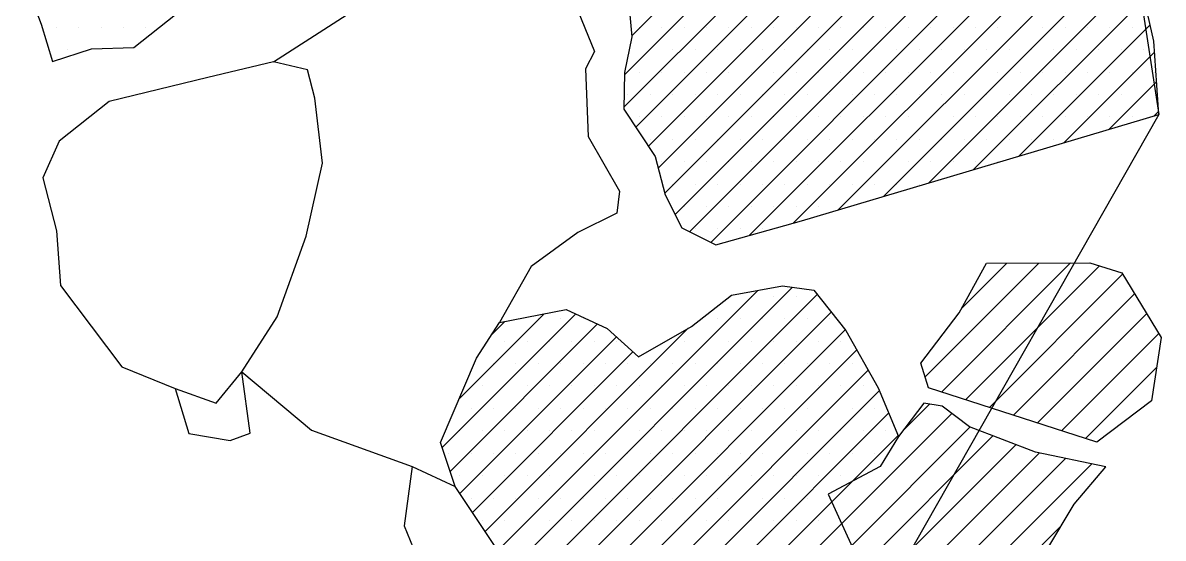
# Model space of a CAD drawing. Header units: metres. Extents: x -13.19 to -9.5, y -12.32 to -7.8.
# Drawn here: x -11.719 to -11.083, y -11.235 to -10.948 of the extents above; entities that cross this region are included whole.
import ezdxf

# ---------------------------------------------------------------- set-up
doc = ezdxf.new("R2010")
doc.units = ezdxf.units.M
doc.header["$LTSCALE"] = 25
doc.header["$MEASUREMENT"] = 0
doc.linetypes.add('STRICHPUNKTX2', pattern=[2, 1, -0.5, 0, -0.5])
doc.layers.get('0').update_dxf_attribs({"linetype": 'CONTINUOUS'})
for name, color, linetype in [('FEUER', 1, 'CONTINUOUS'), ('GRABUNGSGRENZE', 3, 'STRICHPUNKTX2'), ('STEINE', 4, 'CONTINUOUS'), ('STEINESCHRAFF', 4, 'CONTINUOUS')]:
    doc.layers.add(name, color=color, linetype=linetype)

# ---------------------------------------------------------------- blocks, each defined once
blk = doc.blocks.new('*X2')
at = {"color": 0}
for p, q in [((-1137.913, -1095.487), (-1119.123, -1076.697)), ((-1138.312, -1097.653), (-1118.408, -1077.749)), ((-1138.351, -1099.46), (-1117.692, -1078.801)), ((-1137.691, -1100.568), (-1116.977, -1079.854)), ((-1136.989, -1101.633), (-1116.261, -1080.906)), ((-1136.44, -1102.852), (-1115.546, -1081.958)), ((-1136.069, -1104.249), (-1114.82, -1083)), ((-1135.491, -1105.439), (-1114.048, -1083.996)), ((-1134.684, -1106.399), (-1113.277, -1084.993)), ((-1133.512, -1106.996), (-1112.506, -1085.989)), ((-1131.366, -1106.617), (-1111.734, -1086.986)), ((-1128.91, -1105.929), (-1110.963, -1087.982)), ((-1126.403, -1105.19), (-1110.199, -1088.986)), ((-1123.885, -1104.44), (-1109.938, -1090.492)), ((-1121.368, -1103.69), (-1109.662, -1091.984)), ((-1118.85, -1102.94), (-1109.336, -1093.426)), ((-1116.332, -1102.19), (-1109.01, -1094.868)), ((-1113.814, -1101.44), (-1108.763, -1096.389)), ((-1111.296, -1100.689), (-1108.653, -1098.047)), ((-1108.778, -1099.939), (-1108.544, -1099.705)), ((-1121.56, -1114.489), (-1115.218, -1108.147)), ((-1120.641, -1115.338), (-1113.444, -1108.141)), ((-1119.539, -1110.701), (-1116.992, -1108.153)), ((-1119.304, -1115.769), (-1111.84, -1108.304)), ((-1117.967, -1116.199), (-1110.542, -1108.774)), ((-1145.836, -1126.39), (-1128.945, -1109.5)), ((-1147.305, -1129.627), (-1127.58, -1109.902)), ((-1145.491, -1124.278), (-1130.886, -1109.673)), ((-1116.63, -1116.63), (-1109.872, -1109.872)), ((-1148.489, -1118.437), (-1141.038, -1110.986)), ((-1147.535, -1115.715), (-1142.795, -1110.975)), ((-1147.192, -1131.282), (-1126.794, -1110.884)), ((-1145.721, -1112.133), (-1144.992, -1111.404)), ((-1115.293, -1117.061), (-1109.202, -1110.97)), ((-1148.043, -1119.759), (-1139.829, -1111.545)), ((-1146.378, -1132.236), (-1126.007, -1111.865)), ((-1146.087, -1123.106), (-1134.759, -1111.778)), ((-1113.956, -1117.492), (-1108.532, -1112.067)), ((-1147.501, -1120.985), (-1138.773, -1112.257)), ((-1146.794, -1122.045), (-1137.846, -1113.097)), ((-1144.343, -1131.969), (-1125.366, -1112.992)), ((-1112.619, -1117.923), (-1108.644, -1113.948)), ((-1142.279, -1131.673), (-1124.732, -1114.125)), ((-1140.283, -1131.444), (-1124.112, -1115.273)), ((-1138.602, -1131.53), (-1123.589, -1116.518)), ((-1126.208, -1122.673), (-1120.066, -1116.53)), ((-1122.836, -1117.532), (-1121.317, -1116.014)), ((-1125.651, -1123.884), (-1119.059, -1117.291)), ((-1125.629, -1120.325), (-1123.067, -1117.764)), ((-1125.095, -1125.095), (-1117.782, -1117.782)), ((-1124.552, -1126.32), (-1116.506, -1118.273)), ((-1124.771, -1130.075), (-1113.736, -1119.039)), ((-1124.386, -1127.921), (-1115.204, -1118.739)), ((-1124.935, -1132.006), (-1112.267, -1119.339)), ((-1126.765, -1121.462), (-1125.629, -1120.325)), ((-1136.92, -1131.617), (-1126.765, -1121.462)), ((-1135.239, -1131.704), (-1126.208, -1122.673)), ((-1124.358, -1133.197), (-1113.983, -1122.822))]:
    blk.add_line(p, q, dxfattribs=at)
blk = doc.blocks.new('*X3')
at = {"color": 0}
for p, q in [((-1170, -1095), (-1170, -1095)), ((-1168.75, -1095), (-1168.75, -1095)), ((-1167.5, -1095), (-1167.5, -1095)), ((-1166.25, -1095), (-1166.25, -1095)), ((-1165, -1095), (-1165, -1095)), ((-1169.375, -1096.25), (-1169.375, -1096.25))]:
    blk.add_line(p, q, dxfattribs=at)
blk = doc.blocks.new('*X6')
at = {"color": 0}
for p, q in [((-1137.5, -1095), (-1137.5, -1095)), ((-1136.25, -1095), (-1136.25, -1095)), ((-1135, -1095), (-1135, -1095)), ((-1133.75, -1095), (-1133.75, -1095)), ((-1132.5, -1095), (-1132.5, -1095)), ((-1131.25, -1095), (-1131.25, -1095)), ((-1130, -1095), (-1130, -1095)), ((-1128.75, -1095), (-1128.75, -1095)), ((-1127.5, -1095), (-1127.5, -1095)), ((-1126.25, -1095), (-1126.25, -1095)), ((-1125, -1095), (-1125, -1095)), ((-1123.75, -1095), (-1123.75, -1095)), ((-1122.5, -1095), (-1122.5, -1095)), ((-1121.25, -1095), (-1121.25, -1095)), ((-1120, -1095), (-1120, -1095)), ((-1118.75, -1095), (-1118.75, -1095)), ((-1117.5, -1095), (-1117.5, -1095)), ((-1116.25, -1095), (-1116.25, -1095)), ((-1115, -1095), (-1115, -1095)), ((-1113.75, -1095), (-1113.75, -1095)), ((-1112.5, -1095), (-1112.5, -1095)), ((-1111.25, -1095), (-1111.25, -1095)), ((-1110, -1095), (-1110, -1095)), ((-1136.875, -1096.25), (-1136.875, -1096.25)), ((-1135.625, -1096.25), (-1135.625, -1096.25)), ((-1134.375, -1096.25), (-1134.375, -1096.25)), ((-1133.125, -1096.25), (-1133.125, -1096.25)), ((-1131.875, -1096.25), (-1131.875, -1096.25)), ((-1130.625, -1096.25), (-1130.625, -1096.25)), ((-1129.375, -1096.25), (-1129.375, -1096.25)), ((-1128.125, -1096.25), (-1128.125, -1096.25)), ((-1126.875, -1096.25), (-1126.875, -1096.25)), ((-1125.625, -1096.25), (-1125.625, -1096.25)), ((-1124.375, -1096.25), (-1124.375, -1096.25)), ((-1123.125, -1096.25), (-1123.125, -1096.25)), ((-1121.875, -1096.25), (-1121.875, -1096.25)), ((-1120.625, -1096.25), (-1120.625, -1096.25)), ((-1119.375, -1096.25), (-1119.375, -1096.25)), ((-1118.125, -1096.25), (-1118.125, -1096.25)), ((-1116.875, -1096.25), (-1116.875, -1096.25)), ((-1115.625, -1096.25), (-1115.625, -1096.25)), ((-1114.375, -1096.25), (-1114.375, -1096.25)), ((-1113.125, -1096.25), (-1113.125, -1096.25)), ((-1111.875, -1096.25), (-1111.875, -1096.25)), ((-1110.625, -1096.25), (-1110.625, -1096.25)), ((-1109.375, -1096.25), (-1109.375, -1096.25)), ((-1137.5, -1097.5), (-1137.5, -1097.5)), ((-1136.25, -1097.5), (-1136.25, -1097.5)), ((-1135, -1097.5), (-1135, -1097.5)), ((-1133.75, -1097.5), (-1133.75, -1097.5)), ((-1132.5, -1097.5), (-1132.5, -1097.5)), ((-1131.25, -1097.5), (-1131.25, -1097.5)), ((-1130, -1097.5), (-1130, -1097.5)), ((-1128.75, -1097.5), (-1128.75, -1097.5)), ((-1127.5, -1097.5), (-1127.5, -1097.5)), ((-1126.25, -1097.5), (-1126.25, -1097.5)), ((-1125, -1097.5), (-1125, -1097.5)), ((-1123.75, -1097.5), (-1123.75, -1097.5)), ((-1122.5, -1097.5), (-1122.5, -1097.5)), ((-1121.25, -1097.5), (-1121.25, -1097.5)), ((-1120, -1097.5), (-1120, -1097.5)), ((-1118.75, -1097.5), (-1118.75, -1097.5)), ((-1117.5, -1097.5), (-1117.5, -1097.5)), ((-1116.25, -1097.5), (-1116.25, -1097.5)), ((-1115, -1097.5), (-1115, -1097.5)), ((-1113.75, -1097.5), (-1113.75, -1097.5)), ((-1112.5, -1097.5), (-1112.5, -1097.5)), ((-1111.25, -1097.5), (-1111.25, -1097.5)), ((-1110, -1097.5), (-1110, -1097.5)), ((-1108.75, -1097.5), (-1108.75, -1097.5)), ((-1138.125, -1098.75), (-1138.125, -1098.75)), ((-1136.875, -1098.75), (-1136.875, -1098.75)), ((-1135.625, -1098.75), (-1135.625, -1098.75)), ((-1134.375, -1098.75), (-1134.375, -1098.75)), ((-1133.125, -1098.75), (-1133.125, -1098.75)), ((-1131.875, -1098.75), (-1131.875, -1098.75)), ((-1130.625, -1098.75), (-1130.625, -1098.75)), ((-1129.375, -1098.75), (-1129.375, -1098.75)), ((-1128.125, -1098.75), (-1128.125, -1098.75)), ((-1126.875, -1098.75), (-1126.875, -1098.75)), ((-1125.625, -1098.75), (-1125.625, -1098.75)), ((-1124.375, -1098.75), (-1124.375, -1098.75)), ((-1123.125, -1098.75), (-1123.125, -1098.75)), ((-1121.875, -1098.75), (-1121.875, -1098.75)), ((-1120.625, -1098.75), (-1120.625, -1098.75)), ((-1119.375, -1098.75), (-1119.375, -1098.75)), ((-1118.125, -1098.75), (-1118.125, -1098.75)), ((-1116.875, -1098.75), (-1116.875, -1098.75)), ((-1115.625, -1098.75), (-1115.625, -1098.75)), ((-1114.375, -1098.75), (-1114.375, -1098.75)), ((-1113.125, -1098.75), (-1113.125, -1098.75)), ((-1111.875, -1098.75), (-1111.875, -1098.75)), ((-1110.625, -1098.75), (-1110.625, -1098.75)), ((-1109.375, -1098.75), (-1109.375, -1098.75)), ((-1137.5, -1100), (-1137.5, -1100)), ((-1136.25, -1100), (-1136.25, -1100)), ((-1135, -1100), (-1135, -1100)), ((-1133.75, -1100), (-1133.75, -1100)), ((-1132.5, -1100), (-1132.5, -1100)), ((-1131.25, -1100), (-1131.25, -1100)), ((-1130, -1100), (-1130, -1100)), ((-1128.75, -1100), (-1128.75, -1100)), ((-1127.5, -1100), (-1127.5, -1100)), ((-1126.25, -1100), (-1126.25, -1100)), ((-1125, -1100), (-1125, -1100)), ((-1123.75, -1100), (-1123.75, -1100)), ((-1122.5, -1100), (-1122.5, -1100)), ((-1121.25, -1100), (-1121.25, -1100)), ((-1120, -1100), (-1120, -1100)), ((-1118.75, -1100), (-1118.75, -1100)), ((-1117.5, -1100), (-1117.5, -1100)), ((-1116.25, -1100), (-1116.25, -1100)), ((-1115, -1100), (-1115, -1100)), ((-1113.75, -1100), (-1113.75, -1100)), ((-1112.5, -1100), (-1112.5, -1100)), ((-1111.25, -1100), (-1111.25, -1100)), ((-1110, -1100), (-1110, -1100)), ((-1136.875, -1101.25), (-1136.875, -1101.25)), ((-1135.625, -1101.25), (-1135.625, -1101.25)), ((-1134.375, -1101.25), (-1134.375, -1101.25)), ((-1133.125, -1101.25), (-1133.125, -1101.25)), ((-1131.875, -1101.25), (-1131.875, -1101.25)), ((-1130.625, -1101.25), (-1130.625, -1101.25)), ((-1129.375, -1101.25), (-1129.375, -1101.25)), ((-1128.125, -1101.25), (-1128.125, -1101.25)), ((-1126.875, -1101.25), (-1126.875, -1101.25)), ((-1125.625, -1101.25), (-1125.625, -1101.25)), ((-1124.375, -1101.25), (-1124.375, -1101.25)), ((-1123.125, -1101.25), (-1123.125, -1101.25)), ((-1121.875, -1101.25), (-1121.875, -1101.25)), ((-1120.625, -1101.25), (-1120.625, -1101.25)), ((-1119.375, -1101.25), (-1119.375, -1101.25)), ((-1118.125, -1101.25), (-1118.125, -1101.25)), ((-1116.875, -1101.25), (-1116.875, -1101.25)), ((-1115.625, -1101.25), (-1115.625, -1101.25)), ((-1114.375, -1101.25), (-1114.375, -1101.25)), ((-1136.25, -1102.5), (-1136.25, -1102.5)), ((-1135, -1102.5), (-1135, -1102.5)), ((-1133.75, -1102.5), (-1133.75, -1102.5)), ((-1132.5, -1102.5), (-1132.5, -1102.5)), ((-1131.25, -1102.5), (-1131.25, -1102.5)), ((-1130, -1102.5), (-1130, -1102.5)), ((-1128.75, -1102.5), (-1128.75, -1102.5)), ((-1127.5, -1102.5), (-1127.5, -1102.5)), ((-1126.25, -1102.5), (-1126.25, -1102.5)), ((-1125, -1102.5), (-1125, -1102.5)), ((-1123.75, -1102.5), (-1123.75, -1102.5)), ((-1122.5, -1102.5), (-1122.5, -1102.5)), ((-1121.25, -1102.5), (-1121.25, -1102.5)), ((-1120, -1102.5), (-1120, -1102.5)), ((-1118.75, -1102.5), (-1118.75, -1102.5)), ((-1117.5, -1102.5), (-1117.5, -1102.5)), ((-1135.625, -1103.75), (-1135.625, -1103.75)), ((-1134.375, -1103.75), (-1134.375, -1103.75)), ((-1133.125, -1103.75), (-1133.125, -1103.75)), ((-1131.875, -1103.75), (-1131.875, -1103.75)), ((-1130.625, -1103.75), (-1130.625, -1103.75)), ((-1129.375, -1103.75), (-1129.375, -1103.75)), ((-1128.125, -1103.75), (-1128.125, -1103.75)), ((-1126.875, -1103.75), (-1126.875, -1103.75)), ((-1125.625, -1103.75), (-1125.625, -1103.75)), ((-1124.375, -1103.75), (-1124.375, -1103.75)), ((-1123.125, -1103.75), (-1123.125, -1103.75)), ((-1121.875, -1103.75), (-1121.875, -1103.75)), ((-1135, -1105), (-1135, -1105)), ((-1133.75, -1105), (-1133.75, -1105)), ((-1132.5, -1105), (-1132.5, -1105)), ((-1131.25, -1105), (-1131.25, -1105)), ((-1130, -1105), (-1130, -1105)), ((-1128.75, -1105), (-1128.75, -1105)), ((-1127.5, -1105), (-1127.5, -1105)), ((-1126.25, -1105), (-1126.25, -1105)), ((-1134.375, -1106.25), (-1134.375, -1106.25)), ((-1133.125, -1106.25), (-1133.125, -1106.25)), ((-1131.875, -1106.25), (-1131.875, -1106.25)), ((-1130.625, -1106.25), (-1130.625, -1106.25)), ((-1131.25, -1110), (-1131.25, -1110)), ((-1130, -1110), (-1130, -1110)), ((-1128.75, -1110), (-1128.75, -1110)), ((-1143.125, -1111.25), (-1143.125, -1111.25)), ((-1141.875, -1111.25), (-1141.875, -1111.25)), ((-1140.625, -1111.25), (-1140.625, -1111.25)), ((-1133.125, -1111.25), (-1133.125, -1111.25)), ((-1131.875, -1111.25), (-1131.875, -1111.25)), ((-1130.625, -1111.25), (-1130.625, -1111.25)), ((-1129.375, -1111.25), (-1129.375, -1111.25)), ((-1128.125, -1111.25), (-1128.125, -1111.25)), ((-1126.875, -1111.25), (-1126.875, -1111.25)), ((-1145, -1112.5), (-1145, -1112.5)), ((-1143.75, -1112.5), (-1143.75, -1112.5)), ((-1142.5, -1112.5), (-1142.5, -1112.5)), ((-1141.25, -1112.5), (-1141.25, -1112.5)), ((-1140, -1112.5), (-1140, -1112.5)), ((-1138.75, -1112.5), (-1138.75, -1112.5)), ((-1135, -1112.5), (-1135, -1112.5)), ((-1133.75, -1112.5), (-1133.75, -1112.5)), ((-1132.5, -1112.5), (-1132.5, -1112.5)), ((-1131.25, -1112.5), (-1131.25, -1112.5)), ((-1130, -1112.5), (-1130, -1112.5)), ((-1128.75, -1112.5), (-1128.75, -1112.5)), ((-1127.5, -1112.5), (-1127.5, -1112.5)), ((-1126.25, -1112.5), (-1126.25, -1112.5)), ((-1145.625, -1113.75), (-1145.625, -1113.75)), ((-1144.375, -1113.75), (-1144.375, -1113.75)), ((-1143.125, -1113.75), (-1143.125, -1113.75)), ((-1141.875, -1113.75), (-1141.875, -1113.75)), ((-1140.625, -1113.75), (-1140.625, -1113.75)), ((-1139.375, -1113.75), (-1139.375, -1113.75)), ((-1138.125, -1113.75), (-1138.125, -1113.75)), ((-1136.875, -1113.75), (-1136.875, -1113.75)), ((-1135.625, -1113.75), (-1135.625, -1113.75)), ((-1134.375, -1113.75), (-1134.375, -1113.75)), ((-1133.125, -1113.75), (-1133.125, -1113.75)), ((-1131.875, -1113.75), (-1131.875, -1113.75)), ((-1130.625, -1113.75), (-1130.625, -1113.75)), ((-1129.375, -1113.75), (-1129.375, -1113.75)), ((-1128.125, -1113.75), (-1128.125, -1113.75)), ((-1126.875, -1113.75), (-1126.875, -1113.75)), ((-1125.625, -1113.75), (-1125.625, -1113.75)), ((-1146.25, -1115), (-1146.25, -1115)), ((-1145, -1115), (-1145, -1115)), ((-1143.75, -1115), (-1143.75, -1115)), ((-1142.5, -1115), (-1142.5, -1115)), ((-1141.25, -1115), (-1141.25, -1115)), ((-1140, -1115), (-1140, -1115)), ((-1138.75, -1115), (-1138.75, -1115)), ((-1137.5, -1115), (-1137.5, -1115)), ((-1136.25, -1115), (-1136.25, -1115)), ((-1135, -1115), (-1135, -1115)), ((-1133.75, -1115), (-1133.75, -1115)), ((-1132.5, -1115), (-1132.5, -1115)), ((-1131.25, -1115), (-1131.25, -1115)), ((-1130, -1115), (-1130, -1115)), ((-1128.75, -1115), (-1128.75, -1115)), ((-1127.5, -1115), (-1127.5, -1115)), ((-1126.25, -1115), (-1126.25, -1115)), ((-1125, -1115), (-1125, -1115)), ((-1146.875, -1116.25), (-1146.875, -1116.25)), ((-1145.625, -1116.25), (-1145.625, -1116.25)), ((-1144.375, -1116.25), (-1144.375, -1116.25)), ((-1143.125, -1116.25), (-1143.125, -1116.25)), ((-1141.875, -1116.25), (-1141.875, -1116.25)), ((-1140.625, -1116.25), (-1140.625, -1116.25)), ((-1139.375, -1116.25), (-1139.375, -1116.25)), ((-1138.125, -1116.25), (-1138.125, -1116.25)), ((-1136.875, -1116.25), (-1136.875, -1116.25)), ((-1135.625, -1116.25), (-1135.625, -1116.25)), ((-1134.375, -1116.25), (-1134.375, -1116.25)), ((-1133.125, -1116.25), (-1133.125, -1116.25)), ((-1131.875, -1116.25), (-1131.875, -1116.25)), ((-1130.625, -1116.25), (-1130.625, -1116.25)), ((-1129.375, -1116.25), (-1129.375, -1116.25)), ((-1128.125, -1116.25), (-1128.125, -1116.25)), ((-1126.875, -1116.25), (-1126.875, -1116.25)), ((-1125.625, -1116.25), (-1125.625, -1116.25)), ((-1124.375, -1116.25), (-1124.375, -1116.25)), ((-1147.5, -1117.5), (-1147.5, -1117.5)), ((-1146.25, -1117.5), (-1146.25, -1117.5)), ((-1145, -1117.5), (-1145, -1117.5)), ((-1143.75, -1117.5), (-1143.75, -1117.5)), ((-1142.5, -1117.5), (-1142.5, -1117.5)), ((-1141.25, -1117.5), (-1141.25, -1117.5)), ((-1140, -1117.5), (-1140, -1117.5)), ((-1138.75, -1117.5), (-1138.75, -1117.5)), ((-1137.5, -1117.5), (-1137.5, -1117.5)), ((-1136.25, -1117.5), (-1136.25, -1117.5)), ((-1135, -1117.5), (-1135, -1117.5)), ((-1133.75, -1117.5), (-1133.75, -1117.5)), ((-1132.5, -1117.5), (-1132.5, -1117.5)), ((-1131.25, -1117.5), (-1131.25, -1117.5)), ((-1130, -1117.5), (-1130, -1117.5)), ((-1128.75, -1117.5), (-1128.75, -1117.5)), ((-1127.5, -1117.5), (-1127.5, -1117.5)), ((-1126.25, -1117.5), (-1126.25, -1117.5)), ((-1125, -1117.5), (-1125, -1117.5)), ((-1123.75, -1117.5), (-1123.75, -1117.5)), ((-1148.125, -1118.75), (-1148.125, -1118.75)), ((-1146.875, -1118.75), (-1146.875, -1118.75)), ((-1145.625, -1118.75), (-1145.625, -1118.75)), ((-1144.375, -1118.75), (-1144.375, -1118.75)), ((-1143.125, -1118.75), (-1143.125, -1118.75)), ((-1141.875, -1118.75), (-1141.875, -1118.75)), ((-1140.625, -1118.75), (-1140.625, -1118.75)), ((-1139.375, -1118.75), (-1139.375, -1118.75)), ((-1138.125, -1118.75), (-1138.125, -1118.75)), ((-1136.875, -1118.75), (-1136.875, -1118.75)), ((-1135.625, -1118.75), (-1135.625, -1118.75)), ((-1134.375, -1118.75), (-1134.375, -1118.75)), ((-1133.125, -1118.75), (-1133.125, -1118.75)), ((-1131.875, -1118.75), (-1131.875, -1118.75)), ((-1130.625, -1118.75), (-1130.625, -1118.75)), ((-1129.375, -1118.75), (-1129.375, -1118.75)), ((-1128.125, -1118.75), (-1128.125, -1118.75)), ((-1126.875, -1118.75), (-1126.875, -1118.75)), ((-1125.625, -1118.75), (-1125.625, -1118.75)), ((-1124.375, -1118.75), (-1124.375, -1118.75)), ((-1147.5, -1120), (-1147.5, -1120)), ((-1146.25, -1120), (-1146.25, -1120)), ((-1145, -1120), (-1145, -1120)), ((-1143.75, -1120), (-1143.75, -1120)), ((-1142.5, -1120), (-1142.5, -1120)), ((-1141.25, -1120), (-1141.25, -1120)), ((-1140, -1120), (-1140, -1120)), ((-1138.75, -1120), (-1138.75, -1120)), ((-1137.5, -1120), (-1137.5, -1120)), ((-1136.25, -1120), (-1136.25, -1120)), ((-1135, -1120), (-1135, -1120)), ((-1133.75, -1120), (-1133.75, -1120)), ((-1132.5, -1120), (-1132.5, -1120)), ((-1131.25, -1120), (-1131.25, -1120)), ((-1130, -1120), (-1130, -1120)), ((-1128.75, -1120), (-1128.75, -1120)), ((-1127.5, -1120), (-1127.5, -1120)), ((-1126.25, -1120), (-1126.25, -1120)), ((-1146.875, -1121.25), (-1146.875, -1121.25)), ((-1145.625, -1121.25), (-1145.625, -1121.25)), ((-1144.375, -1121.25), (-1144.375, -1121.25)), ((-1143.125, -1121.25), (-1143.125, -1121.25)), ((-1141.875, -1121.25), (-1141.875, -1121.25)), ((-1140.625, -1121.25), (-1140.625, -1121.25)), ((-1139.375, -1121.25), (-1139.375, -1121.25)), ((-1138.125, -1121.25), (-1138.125, -1121.25)), ((-1136.875, -1121.25), (-1136.875, -1121.25)), ((-1135.625, -1121.25), (-1135.625, -1121.25)), ((-1134.375, -1121.25), (-1134.375, -1121.25)), ((-1133.125, -1121.25), (-1133.125, -1121.25)), ((-1131.875, -1121.25), (-1131.875, -1121.25)), ((-1130.625, -1121.25), (-1130.625, -1121.25)), ((-1129.375, -1121.25), (-1129.375, -1121.25)), ((-1128.125, -1121.25), (-1128.125, -1121.25)), ((-1126.875, -1121.25), (-1126.875, -1121.25)), ((-1146.25, -1122.5), (-1146.25, -1122.5)), ((-1145, -1122.5), (-1145, -1122.5)), ((-1143.75, -1122.5), (-1143.75, -1122.5)), ((-1142.5, -1122.5), (-1142.5, -1122.5)), ((-1141.25, -1122.5), (-1141.25, -1122.5)), ((-1140, -1122.5), (-1140, -1122.5)), ((-1138.75, -1122.5), (-1138.75, -1122.5)), ((-1137.5, -1122.5), (-1137.5, -1122.5)), ((-1136.25, -1122.5), (-1136.25, -1122.5)), ((-1135, -1122.5), (-1135, -1122.5)), ((-1133.75, -1122.5), (-1133.75, -1122.5)), ((-1132.5, -1122.5), (-1132.5, -1122.5)), ((-1131.25, -1122.5), (-1131.25, -1122.5)), ((-1130, -1122.5), (-1130, -1122.5)), ((-1128.75, -1122.5), (-1128.75, -1122.5)), ((-1127.5, -1122.5), (-1127.5, -1122.5))]:
    blk.add_line(p, q, dxfattribs=at)

msp = doc.modelspace()

# ---------------------------------------------------------------- linework, layer by layer
at = {"layer": 'GRABUNGSGRENZE', "flags": 128}
msp.add_lwpolyline([(-9.8887, -9.0035), (-10.20705, -9.60543), (-10.3671, -9.84215), (-10.41322, -9.91571), (-10.83034, -10.63128), (-11.0743, -10.85137), (-11.10202, -10.88964), (-11.08533, -10.99866), (-11.40379, -11.55836)], dxfattribs=at)
at = {"layer": 'STEINE'}
for points in [[(-11.57885, -10.96929), (-11.48171, -10.90677), (-11.43018, -10.91882), (-11.41435, -10.92794), (-11.39995, -10.96357), (-11.40502, -10.97327), (-11.40336, -11.01099), (-11.38592, -11.04151), (-11.38741, -11.05375), (-11.40929, -11.06453), (-11.43522, -11.08348), (-11.45295, -11.11463)], [(-11.38067, -10.93904), (-11.37908, -10.95534), (-11.38309, -10.97524), (-11.38353, -10.99563), (-11.36611, -11.02207), (-11.36043, -11.04346), (-11.35119, -11.06178), (-11.33229, -11.0714), (-11.28443, -11.05798), (-11.08533, -10.99866), (-11.08802, -10.9579), (-11.09734, -10.91664)], [(-11.71868, -10.92136), (-11.70839, -10.94834), (-11.7022, -10.96921), (-11.68031, -10.962), (-11.65686, -10.96141), (-11.63348, -10.94298)], [(-11.57885, -10.96929), (-11.61552, -10.97809), (-11.67052, -10.99153), (-11.69848, -11.01355), (-11.70758, -11.03397), (-11.69983, -11.06351), (-11.69769, -11.09408), (-11.66338, -11.13933), (-11.63377, -11.15146), (-11.6108, -11.15953), (-11.59659, -11.14215), (-11.57682, -11.1115), (-11.56067, -11.06659), (-11.55163, -11.02578), (-11.55584, -10.9896), (-11.55997, -10.97382), (-11.57885, -10.96929)], [(-11.21789, -11.13726), (-11.19658, -11.10915), (-11.18138, -11.08157), (-11.12378, -11.08137), (-11.10592, -11.08692), (-11.08388, -11.12303), (-11.08936, -11.15822), (-11.11987, -11.18126), (-11.21376, -11.15101), (-11.21789, -11.13726)], [(-11.45455, -11.24054), (-11.4776, -11.20596), (-11.48585, -11.18152), (-11.46562, -11.13456), (-11.45295, -11.11463), (-11.41576, -11.10737), (-11.39279, -11.11799), (-11.3754, -11.13373), (-11.3459, -11.11681), (-11.32353, -11.0994), (-11.295, -11.0942), (-11.27767, -11.09669), (-11.25975, -11.11906), (-11.2418, -11.15111), (-11.23049, -11.17808), (-11.24062, -11.19494), (-11.26962, -11.21033), (-11.25113, -11.25054)], [(-11.63377, -11.15146), (-11.62604, -11.17641), (-11.60309, -11.1804), (-11.59189, -11.17629), (-11.59659, -11.14215)], [(-11.59659, -11.14215), (-11.55774, -11.17464), (-11.5016, -11.19483), (-11.4776, -11.20596)], [(-11.24985, -11.32597), (-11.22121, -11.35339), (-11.19568, -11.36707), (-11.1728, -11.34915), (-11.16424, -11.32057), (-11.16993, -11.29511), (-11.14718, -11.24049), (-11.13249, -11.21597), (-11.11472, -11.19501), (-11.154, -11.18699), (-11.19075, -11.17285), (-11.20608, -11.16118), (-11.21628, -11.15968), (-11.23049, -11.17808), (-11.23049, -11.17808)], [(-11.5016, -11.19483), (-11.50607, -11.22798), (-11.49939, -11.24427), (-11.47322, -11.29311)]]:
    msp.add_lwpolyline(points, dxfattribs=at)

# ---------------------------------------------------------------- block references
at = {"layer": 'FEUER', "xscale": 0.01, "yscale": 0.01, "zscale": 0.01}
msp.add_blockref('*X2', (0, 0), dxfattribs=at)
at = {"layer": 'STEINESCHRAFF', "xscale": 0.01, "yscale": 0.01, "zscale": 0.01}
for name in ['*X3', '*X6']:
    msp.add_blockref(name, (0, 0), dxfattribs=at)

doc.saveas('drawing.dxf')
